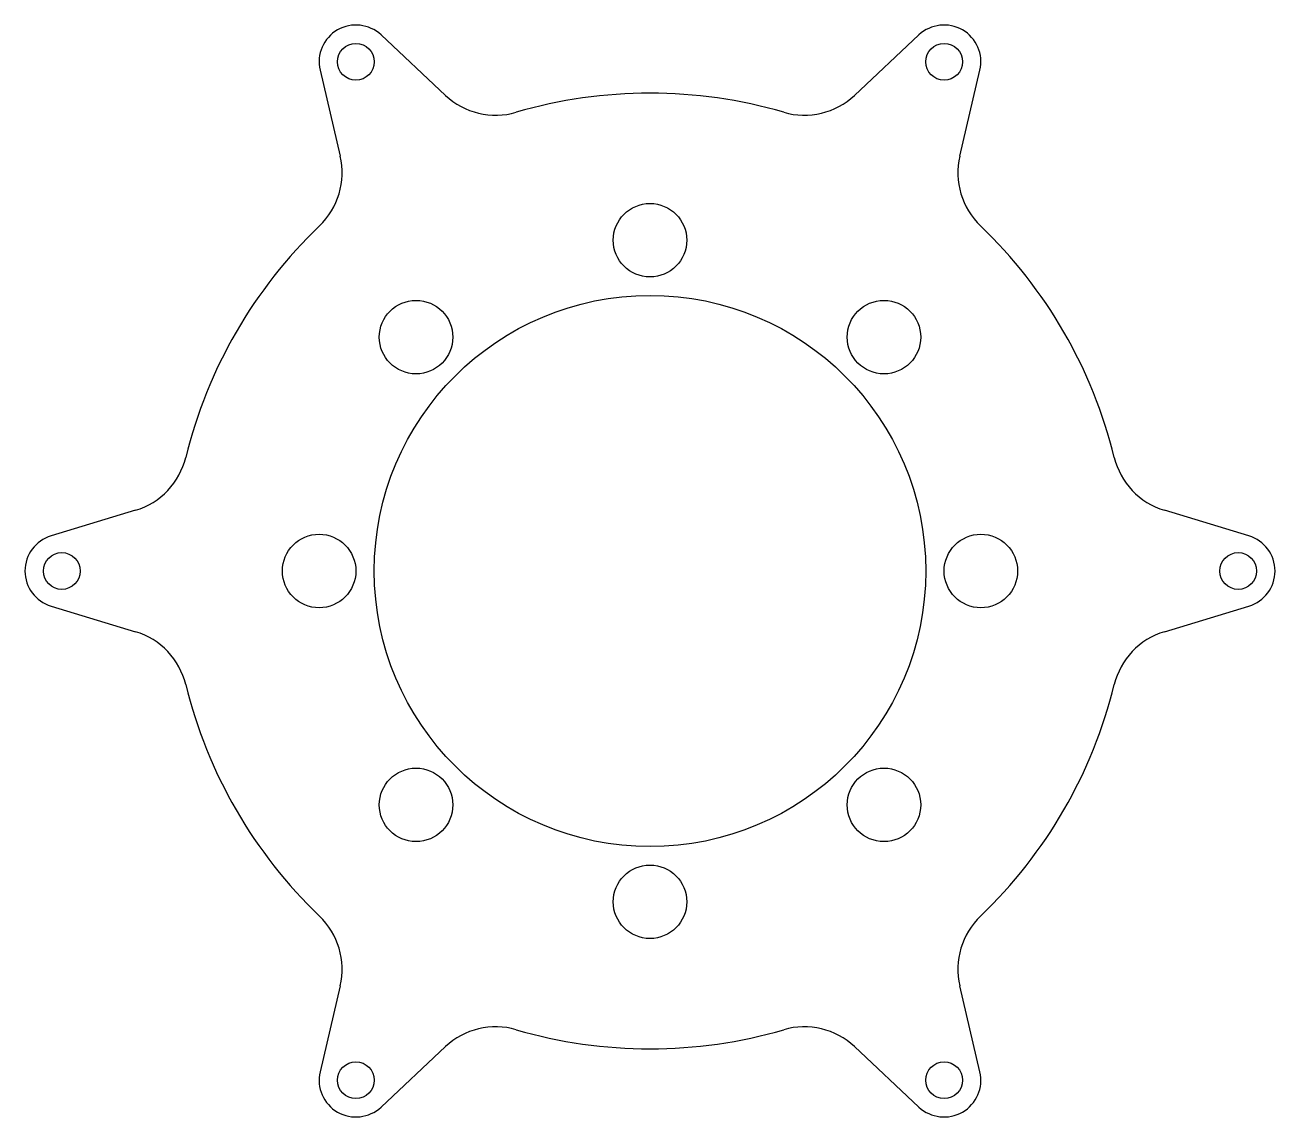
# Model space of a CAD drawing. Header units: metres. Extents: x -34 to 34, y -29.7 to 29.7.
import ezdxf

# ---------------------------------------------------------------- set-up
doc = ezdxf.new("R2010")
doc.units = ezdxf.units.M

msp = doc.modelspace()

# ---------------------------------------------------------------- linework, layer by layer
at = {"layer": 'PARAMETRIX'}
for p, q in [((-11.1262, 25.8848), (-14.632, 29.1718)), ((14.632, 29.1718), (11.1262, 25.8848)), ((-17.9475, 27.2576), (-16.8538, 22.578)), ((16.8538, 22.578), (17.9475, 27.2576)), ((-27.98, 3.3068), (-32.5796, 1.9142)), ((32.5796, 1.9142), (27.98, 3.3068)), ((-32.5796, -1.9142), (-27.98, -3.3068)), ((27.98, -3.3068), (32.5796, -1.9142)), ((-16.8538, -22.578), (-17.9475, -27.2576)), ((17.9475, -27.2576), (16.8538, -22.578)), ((-14.632, -29.1718), (-11.1262, -25.8848)), ((11.1262, -25.8848), (14.632, -29.1718))]:
    msp.add_line(p, q, dxfattribs=at)
for centre, radius in [((-16, 27.7128), 1), ((16, 27.7128), 1), ((0, 18), 2), ((0, 0), 15), ((-12.7279, 12.7279), 2), ((12.7279, 12.7279), 2), ((-18, 0), 2), ((18, 0), 2), ((-32, 0), 1), ((32, 0), 1), ((-12.7279, -12.7279), 2), ((12.7279, -12.7279), 2), ((0, -18), 2), ((-16, -27.7128), 1), ((16, -27.7128), 1)]:
    msp.add_circle(centre, radius, dxfattribs=at)
for centre, radius, start, end in [((-16, 27.7128), 2, 46.8448, 193.1552), ((16, 27.7128), 2, 346.8448, 133.1552), ((-8.3903, 28.8028), 4, 226.8448, 286.241), ((0, 0), 26, 73.759, 106.241), ((8.3903, 28.8028), 4, 253.759, 313.1552), ((-20.7488, 21.6677), 4, 313.759, 13.1552), ((20.7488, 21.6677), 4, 166.8448, 226.241), ((0, 0), 26, 133.759, 166.241), ((0, 0), 26, 13.759, 46.241), ((-29.1391, 7.1352), 4, 286.8448, 346.241), ((29.1391, 7.1352), 4, 193.759, 253.1552), ((-32, 0), 2, 106.8448, 253.1552), ((32, 0), 2, 286.8448, 73.1552), ((-29.1391, -7.1352), 4, 13.759, 73.1552), ((29.1391, -7.1352), 4, 106.8448, 166.241), ((0, 0), 26, 193.759, 226.241), ((0, 0), 26, 313.759, 346.241), ((-20.7488, -21.6677), 4, 346.8448, 46.241), ((20.7488, -21.6677), 4, 133.759, 193.1552), ((-8.3903, -28.8028), 4, 73.759, 133.1552), ((0, 0), 26, 253.759, 286.241), ((8.3903, -28.8028), 4, 46.8448, 106.241), ((-16, -27.7128), 2, 166.8448, 313.1552), ((16, -27.7128), 2, 226.8448, 13.1552)]:
    msp.add_arc(centre, radius, start, end, dxfattribs=at)

doc.saveas('drawing.dxf')
